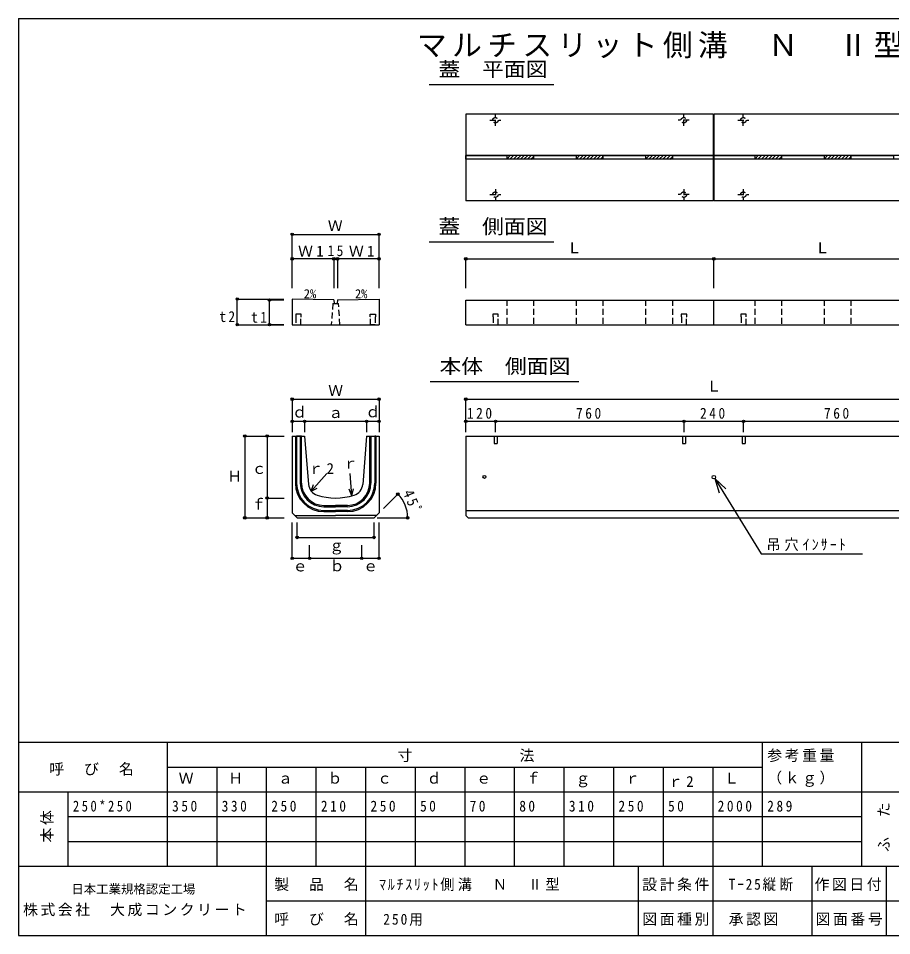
# Model space of a CAD drawing. Units: millimetres, scale not verified. Extents: x -2720 to 2680, y -1900 to 1800.
# Drawn here: x -2720 to 802, y -1900 to 1800 of the extents above; entities that cross this region are included whole.
import ezdxf
from ezdxf.enums import TextEntityAlignment as Align

# ---------------------------------------------------------------- set-up
doc = ezdxf.new("R2010")
doc.units = ezdxf.units.MM
doc.header["$LTSCALE"] = 20
doc.header["$PDMODE"] = 32
doc.header["$PDSIZE"] = 10
doc.linetypes.add('DASHED1', pattern=[1.8, 1.2, -0.6])
doc.linetypes.add('DASHED2', pattern=[3, 2, -1])
for name, color, linetype in [('0-1', 3, 'Continuous'), ('0-2', 7, 'Continuous'), ('0-F', 4, 'Continuous')]:
    doc.layers.add(name, color=color, linetype=linetype)
doc.styles.add('ＭＳ ゴシック', font='')
doc.styles.get('ＭＳ ゴシック').set_extended_font_data('MS Gothic')

msp = doc.modelspace()

# ---------------------------------------------------------------- linework, layer by layer
at = {"layer": '0-1'}
for p, q in [((82.48, 1413.91), (-915.52, 1413.91)), ((-915.52, 1413.91), (-915.52, 1063.91)), ((82.48, 1413.91), (82.48, 1063.91)), ((1082.48, 1413.91), (84.48, 1413.91)), ((84.48, 1413.91), (84.48, 1063.91)), ((82.48, 1246.41), (-915.52, 1246.41)), ((82.48, 1231.41), (-915.52, 1231.41)), ((-750.52, 1246.41), (-750.52, 1231.41)), ((-642.52, 1246.41), (-642.52, 1231.41)), ((-470.52, 1246.41), (-470.52, 1231.41)), ((-362.52, 1246.41), (-362.52, 1231.41)), ((-190.52, 1246.41), (-190.52, 1231.41)), ((-82.52, 1246.41), (-82.52, 1231.41)), ((-82.52, 1246.41), (-82.52, 1231.41)), ((1082.48, 1246.41), (84.48, 1246.41)), ((1082.48, 1231.41), (84.48, 1231.41)), ((249.48, 1246.41), (249.48, 1231.41)), ((357.48, 1246.41), (357.48, 1231.41)), ((529.48, 1246.41), (529.48, 1231.41)), ((637.48, 1246.41), (637.48, 1231.41)), ((82.48, 1063.91), (-915.52, 1063.91)), ((1082.48, 1063.91), (84.48, 1063.91)), ((-1448.02, 664.43), (-1447.02, 649.43)), ((-1447.02, 649.43), (-1434.02, 649.43)), ((-1433.02, 664.43), (-1434.02, 649.43)), ((-915.52, 663.91), (1084.48, 663.91)), ((-915.52, 564.43), (-915.52, 663.91)), ((84.48, 564.43), (84.48, 663.91)), ((-1615.52, 564.43), (-1265.52, 564.43)), ((-915.52, 564.43), (1084.48, 564.43)), ((-1615.52, 115.24), (-1615.52, -194.76)), ((-1603.02, 115.24), (-1598.02, 114.24)), ((-1603.02, 115.24), (-1603.02, -74.76)), ((-1583.02, 114.24), (-1598.02, 114.24)), ((-1598.02, 114.24), (-1598.02, -74.76)), ((-1578.02, 115.24), (-1583.02, 114.24)), ((-1583.02, 114.24), (-1583.02, -74.76)), ((-1578.02, -74.76), (-1578.02, 115.24)), ((-1315.52, 115.24), (-1331.11, -79.67)), ((-1315.52, 115.24), (-1265.52, 115.24)), ((-1303.02, 115.24), (-1298.02, 114.24)), ((-1303.02, -74.76), (-1303.02, 115.24)), ((-1298.02, 114.24), (-1283.02, 114.24)), ((-1298.02, 114.24), (-1298.02, -74.76)), ((-1278.02, 115.24), (-1283.02, 114.24)), ((-1283.02, 114.24), (-1283.02, -74.76)), ((-1278.02, 115.24), (-1278.02, -74.76)), ((-1265.52, 115.24), (-1265.52, -194.76)), ((-915.52, 115.24), (1084.48, 115.24)), ((-1488.36, -169.76), (-1440.52, -169.76)), ((-1488.29, -184.76), (-1440.52, -184.76)), ((-1488.02, -164.76), (-1440.52, -164.76)), ((-1393.02, -164.76), (-1440.52, -164.76)), ((-1392.68, -169.76), (-1440.52, -169.76)), ((-1392.76, -184.76), (-1440.52, -184.76)), ((-915.52, -184.76), (1084.48, -184.76)), ((-1615.52, -194.76), (-1595.52, -214.76)), ((-1605.52, -204.76), (-1440.52, -204.76)), ((-1605.52, -204.76), (-1440.52, -204.76)), ((-1595.52, -214.76), (-1285.52, -214.76)), ((-1488.25, -189.76), (-1440.52, -189.76)), ((-1392.79, -189.76), (-1440.52, -189.76)), ((-1275.52, -204.76), (-1440.52, -204.76)), ((-1265.52, -194.76), (-1285.52, -214.76)), ((-905.52, -214.76), (1074.48, -214.76))]:
    msp.add_line(p, q, dxfattribs=at)
at = {"layer": '0-1', "linetype": 'DASHED1'}
for p, q in [((-796.52, 1366.6), (-796.52, 1411.22)), ((-36.52, 1366.6), (-36.52, 1411.22)), ((203.48, 1366.6), (203.48, 1411.22)), ((-818.83, 1388.91), (-774.21, 1388.91)), ((-14.21, 1388.91), (-58.83, 1388.91)), ((181.17, 1388.91), (225.79, 1388.91)), ((-796.52, 1111.22), (-796.52, 1066.6)), ((-36.52, 1111.22), (-36.52, 1066.6)), ((203.48, 1111.22), (203.48, 1066.6)), ((-818.83, 1088.91), (-774.21, 1088.91)), ((-14.21, 1088.91), (-58.83, 1088.91)), ((181.17, 1088.91), (225.79, 1088.91)), ((-1452.02, 649.43), (-1458.02, 564.43)), ((-1452.02, 649.43), (-1447.02, 649.43)), ((-1434.02, 649.43), (-1429.02, 649.43)), ((-1423.02, 564.43), (-1429.02, 649.43)), ((-750.52, 663.91), (-750.52, 564.43)), ((-642.52, 663.91), (-642.52, 564.43)), ((-470.52, 663.91), (-470.52, 564.43)), ((-362.52, 663.91), (-362.52, 564.43)), ((-190.52, 663.91), (-190.52, 564.43)), ((-82.52, 663.91), (-82.52, 564.43)), ((249.48, 663.91), (249.48, 564.43)), ((357.48, 663.91), (357.48, 564.43)), ((529.48, 663.91), (529.48, 564.43)), ((637.48, 663.91), (637.48, 564.43))]:
    msp.add_line(p, q, dxfattribs=at)
at = {"layer": '0-1', "color": 7}
for p, q in [((-750.52, 1232.66), (-736.77, 1246.41)), ((-737.63, 1231.41), (-722.63, 1246.41)), ((-723.49, 1231.41), (-708.49, 1246.41)), ((-709.35, 1231.41), (-694.35, 1246.41)), ((-695.2, 1231.41), (-680.2, 1246.41)), ((-681.06, 1231.41), (-666.06, 1246.41)), ((-666.92, 1231.41), (-651.92, 1246.41)), ((-652.78, 1231.41), (-642.52, 1241.67)), ((-470.52, 1232.66), (-456.77, 1246.41)), ((-457.63, 1231.41), (-442.63, 1246.41)), ((-443.49, 1231.41), (-428.49, 1246.41)), ((-429.35, 1231.41), (-414.35, 1246.41)), ((-415.2, 1231.41), (-400.2, 1246.41)), ((-401.06, 1231.41), (-386.06, 1246.41)), ((-386.92, 1231.41), (-371.92, 1246.41)), ((-372.78, 1231.41), (-362.52, 1241.67)), ((-190.52, 1232.66), (-176.77, 1246.41)), ((-177.63, 1231.41), (-162.63, 1246.41)), ((-163.49, 1231.41), (-148.49, 1246.41)), ((-149.35, 1231.41), (-134.35, 1246.41)), ((-135.2, 1231.41), (-120.2, 1246.41)), ((-121.06, 1231.41), (-106.06, 1246.41)), ((-106.92, 1231.41), (-91.92, 1246.41)), ((-92.78, 1231.41), (-82.52, 1241.67)), ((249.48, 1232.66), (263.23, 1246.41)), ((262.37, 1231.41), (277.37, 1246.41)), ((276.51, 1231.41), (291.51, 1246.41)), ((290.65, 1231.41), (305.65, 1246.41)), ((304.8, 1231.41), (319.8, 1246.41)), ((318.94, 1231.41), (333.94, 1246.41)), ((333.08, 1231.41), (348.08, 1246.41)), ((347.22, 1231.41), (357.48, 1241.67)), ((529.48, 1232.66), (543.23, 1246.41)), ((542.37, 1231.41), (557.37, 1246.41)), ((556.51, 1231.41), (571.51, 1246.41)), ((570.65, 1231.41), (585.65, 1246.41)), ((584.8, 1231.41), (599.8, 1246.41)), ((598.94, 1231.41), (613.94, 1246.41)), ((613.08, 1231.41), (628.08, 1246.41)), ((627.22, 1231.41), (637.48, 1241.67))]:
    msp.add_line(p, q, dxfattribs=at)
at = {"layer": '0-1', "linetype": 'DASHED2'}
for p, q in [((-801.52, 115.24), (-801.52, 85.24)), ((-789.52, 115.24), (-789.52, 85.24)), ((-41.52, 115.24), (-41.52, 85.24)), ((-29.52, 115.24), (-29.52, 85.24)), ((198.48, 115.24), (198.48, 85.24)), ((210.48, 115.24), (210.48, 85.24)), ((-801.52, 85.24), (-789.52, 85.24)), ((-41.52, 85.24), (-29.52, 85.24)), ((198.48, 85.24), (210.48, 85.24))]:
    msp.add_line(p, q, dxfattribs=at)
at = {"layer": '0-1'}
for points in [[(-750.52, 1246.41), (-750.52, 1231.41), (-915.52, 1231.41), (-915.52, 1246.41)], [(-470.52, 1246.41), (-470.52, 1231.41), (-642.52, 1231.41), (-642.52, 1246.41)], [(-190.52, 1246.41), (-190.52, 1231.41), (-362.52, 1231.41), (-362.52, 1246.41)], [(82.48, 1246.41), (82.48, 1231.41), (-82.52, 1231.41), (-82.52, 1246.41)], [(249.48, 1246.41), (249.48, 1231.41), (84.48, 1231.41), (84.48, 1246.41)], [(529.48, 1246.41), (529.48, 1231.41), (357.48, 1231.41), (357.48, 1246.41)], [(809.48, 1246.41), (809.48, 1231.41), (637.48, 1231.41), (637.48, 1246.41)]]:
    msp.add_lwpolyline(points, close=True, dxfattribs=at)
for points in [[(-1448.02, 664.43), (-1615.52, 667.91), (-1615.52, 564.43)], [(-1433.02, 664.43), (-1265.52, 667.91), (-1265.52, 564.43)], [(-1615.52, 115.24), (-1565.52, 115.24), (-1549.93, -79.67)], [(-915.52, 115.24), (-915.52, -204.76), (-905.52, -214.76)]]:
    msp.add_lwpolyline(points, dxfattribs=at)
at = {"layer": '0-1', "linetype": 'DASHED1'}
for points in [[(-1601.52, 606.43), (-1601.52, 596.43), (-1600.52, 596.43), (-1600.52, 564.43), (-1580.52, 564.43), (-1580.52, 596.43), (-1579.52, 596.43), (-1579.52, 606.43)], [(-1279.52, 606.43), (-1279.52, 596.43), (-1280.52, 596.43), (-1280.52, 564.43), (-1300.52, 564.43), (-1300.52, 596.43), (-1301.52, 596.43), (-1301.52, 606.43)]]:
    msp.add_lwpolyline(points, close=True, dxfattribs=at)
for points in [[(-785.52, 564.43), (-785.52, 596.43), (-784.52, 596.43), (-784.52, 606.43), (-806.52, 606.43), (-806.52, 596.43), (-805.52, 596.43), (-805.52, 564.43)], [(-25.52, 564.43), (-25.52, 596.43), (-24.52, 596.43), (-24.52, 606.43), (-46.52, 606.43), (-46.52, 596.43), (-45.52, 596.43), (-45.52, 564.43)], [(214.48, 564.43), (214.48, 596.43), (215.48, 596.43), (215.48, 606.43), (193.48, 606.43), (193.48, 596.43), (194.48, 596.43), (194.48, 564.43)]]:
    msp.add_lwpolyline(points, dxfattribs=at)
for centre in [(-796.52, 1388.91), (-36.52, 1388.91), (203.48, 1388.91), (-796.52, 1088.91), (-36.52, 1088.91), (203.48, 1088.91)]:
    msp.add_circle(centre, 11, dxfattribs=at)
at = {"layer": '0-1'}
for centre, radius in [((-840.52, -49.76), 6), ((84.48, -50.76), 7)]:
    msp.add_circle(centre, radius, dxfattribs=at)
for centre, radius, start, end in [((-1488.02, -74.76), 115, 180, 269.88576), ((-1488.02, -74.76), 110, 180, 269.86118), ((-1488.02, -74.76), 95, 180, 269.79541), ((-1488.02, -74.76), 90, 180, 270), ((-1500.09, -75.68), 50, 184.57, 252.67), ((-1393.02, -74.76), 90, 270, 0), ((-1393.02, -74.76), 115, 270.11424, 0), ((-1393.02, -74.76), 110, 270.13882, 0), ((-1393.02, -74.76), 95, 270.20459, 0), ((-1380.96, -75.68), 50, 287.33, 355.43), ((-1440.52, 115.24), 250, 252.67, 287.33)]:
    msp.add_arc(centre, radius, start, end, dxfattribs=at)
at = {"layer": '0-2', "color": 2}
for p, q in [((-1063.02, 1532.98), (-560.23, 1532.98)), ((-1063.02, 899.2), (-560.23, 899.2)), ((-1058.94, 335.06), (-460.41, 335.06))]:
    msp.add_line(p, q, dxfattribs=at)
at = {"layer": '0-2'}
for p, q in [((-1615.52, 711.63), (-1615.52, 928.64)), ((-1615.52, 928.64), (-1265.52, 928.64)), ((-1265.52, 711.63), (-1265.52, 928.64)), ((-1265.52, 830.13), (-1615.52, 830.13)), ((-1448.02, 830.13), (-1433.02, 830.13)), ((-1448.02, 830.13), (-1448.02, 711.63)), ((-1433.02, 830.13), (-1433.02, 711.63)), ((-915.52, 830.13), (1084.48, 830.13)), ((-915.52, 711.63), (-915.52, 830.13)), ((84.48, 711.63), (84.48, 830.13)), ((-1837.29, 667.91), (-1648.93, 667.91)), ((-1837.29, 564.41), (-1837.29, 667.91)), ((-1648.93, 663.91), (-1707.1, 663.91)), ((-1707.1, 564.41), (-1707.1, 663.91)), ((-1837.29, 564.41), (-1648.93, 564.41)), ((-1648.93, 564.41), (-1707.1, 564.41)), ((-1615.52, 263.91), (-1265.52, 263.91)), ((-1615.52, 263.91), (-1615.52, 174.63)), ((-1265.52, 263.91), (-1265.52, 174.63)), ((-915.52, 131.2), (-915.52, 263.91)), ((-915.52, 263.91), (1084.48, 263.91)), ((-1615.52, 174.63), (-1565.52, 174.63)), ((-1615.52, 174.63), (-1615.52, 131.2)), ((-1565.52, 174.63), (-1565.52, 131.2)), ((-1565.52, 174.63), (-1315.52, 174.63)), ((-1315.52, 174.63), (-1315.52, 131.2)), ((-1315.52, 174.63), (-1265.52, 174.63)), ((-1265.52, 174.63), (-1265.52, 131.2)), ((-915.52, 174.63), (1084.48, 174.63)), ((-795.52, 131.2), (-795.52, 174.63)), ((-35.52, 131.2), (-35.52, 174.63)), ((204.48, 131.2), (204.48, 174.63)), ((-1806.8, 115.24), (-1716.52, 115.24)), ((-1806.8, 115.24), (-1806.8, -214.76)), ((-1716.52, 115.24), (-1716.52, -134.76)), ((-1716.52, 115.24), (-1648.46, 115.24)), ((-1475.42, -35.32), (-1539.03, -106.54)), ((-1374.69, -125.94), (-1382.1, -35.96)), ((89.17, -55.95), (132.69, -97.26)), ((89.17, -55.95), (106.21, -113.48)), ((-1539.03, -106.54), (-1529.82, -80.92)), ((-1539.03, -106.54), (-1514.61, -94.5)), ((-1374.69, -125.94), (-1386.01, -99.38)), ((-1374.69, -125.94), (-1367.87, -97.89)), ((-1716.52, -134.76), (-1648.46, -134.76)), ((-1716.52, -134.76), (-1716.52, -214.76)), ((-1247.73, -176.96), (-1189.77, -119.01)), ((-1806.8, -214.76), (-1716.52, -214.76)), ((-1716.52, -214.76), (-1648.46, -214.76)), ((-1272.9, -214.76), (-1150.11, -214.76)), ((-1615.52, -377.75), (-1615.52, -233.5)), ((-1595.52, -293.77), (-1595.52, -233.5)), ((-1285.52, -293.77), (-1285.52, -233.5)), ((-1265.52, -377.75), (-1265.52, -233.5)), ((-1595.52, -293.77), (-1285.52, -293.77)), ((-1545.52, -377.75), (-1545.52, -324.75)), ((-1335.52, -377.75), (-1335.52, -324.75)), ((-1615.52, -377.75), (-1545.52, -377.75)), ((-1545.52, -377.75), (-1335.52, -377.75)), ((-1335.52, -377.75), (-1265.52, -377.75)), ((-2720, -1120), (680, -1120)), ((-2120, -1120), (-2120, -1620)), ((280, -1120), (280, -1620)), ((680, -1120), (2680, -1120)), ((680, -1120), (680, -1620)), ((-2120, -1220), (280, -1220)), ((-1920, -1220), (-1920, -1620)), ((-1720, -1220), (-1720, -1620)), ((-1520, -1220), (-1520, -1620)), ((-1320, -1220), (-1320, -1620)), ((-1120, -1220), (-1120, -1620)), ((-920, -1220), (-920, -1620)), ((-720, -1220), (-720, -1620)), ((-520, -1220), (-520, -1620)), ((-320, -1220), (-320, -1620)), ((-120, -1220), (-120, -1620)), ((80, -1220), (80, -1620)), ((-2720, -1320), (680, -1320)), ((-2520, -1320), (-2520, -1620)), ((680, -1320), (2680, -1320)), ((-2520, -1420), (680, -1420)), ((-2520, -1520), (680, -1520))]:
    msp.add_line(p, q, dxfattribs=at)
msp.add_lwpolyline([(89.17, -55.95), (275.33, -359.82), (683.91, -359.82)], dxfattribs=at)
msp.add_arc((-1285.52, -214.76), 135.41, 0, 45, dxfattribs=at)
for p in [(-1615.52, 928.64), (-1265.52, 928.64), (-1615.52, 830.13), (-1448.02, 830.13), (-1433.02, 830.13), (-1265.52, 830.13), (-915.52, 830.13), (84.48, 830.13), (-1837.29, 667.91), (-1707.1, 663.91), (-1837.29, 564.41), (-1707.1, 564.41), (-1615.52, 263.91), (-1265.52, 263.91), (-915.52, 263.91), (-1615.52, 174.63), (-1565.52, 174.63), (-1315.52, 174.63), (-1265.52, 174.63), (-915.52, 174.63), (-795.52, 174.63), (-35.52, 174.63), (204.48, 174.63), (-1806.8, 115.24), (-1716.52, 115.24), (-1716.52, -134.76), (-1189.77, -119.01), (-1806.8, -214.76), (-1716.52, -214.76), (-1150.11, -214.76), (-1595.52, -293.77), (-1285.52, -293.77), (-1615.52, -377.75), (-1545.52, -377.75), (-1335.52, -377.75), (-1265.52, -377.75)]:
    msp.add_point(p, dxfattribs=at)
at = {"layer": '0-F', "color": 2}
for p, q in [((-2720, 1800), (-2720, -1900)), ((-2720, 1800), (2680, 1800)), ((-2720, -1620), (2680, -1620)), ((-1720, -1620), (-1720, -1900)), ((-1320, -1620), (-1320, -1900)), ((-220, -1620), (-220, -1900)), ((80, -1620), (80, -1900)), ((480, -1620), (480, -1900)), ((780, -1620), (780, -1900)), ((-1720, -1760), (1620, -1760)), ((-2720, -1900), (2680, -1900))]:
    msp.add_line(p, q, dxfattribs=at)

# ---------------------------------------------------------------- texts
at = {"layer": '0-1', "color": 4, "style": 'ＭＳ ゴシック'}
for p in [(-1568.82, 660.01), (-1362.5, 660.01)]:
    msp.add_text('2%', height=36.66, dxfattribs=at).set_placement(p, align=Align.BOTTOM_LEFT)
at = {"layer": '0-2', "style": 'ＭＳ ゴシック', "width": 1.1}
for s, p in [('蓋\u3000平面図', (-1026.05, 1547.77)), ('蓋\u3000側面図', (-1026.05, 913.98)), ('本体\u3000側面図', (-1021.97, 349.85))]:
    msp.add_text(s, height=58.65, dxfattribs=at).set_placement(p, align=Align.BOTTOM_LEFT)
at = {"layer": '0-2', "style": 'ＭＳ ゴシック'}
for s, p in [('Ｗ', (-1472.09, 928.64)), ('Ｌ', (-507.66, 839.32)), ('Ｌ', (492.34, 839.32)), ('Ｌ', (55.23, 281.09)), ('Ｗ', (-1470.52, 263.91)), ('ｄ', (-1616.05, 176.71)), ('ｄ', (-1320.42, 177.65)), ('ａ', (-1470.52, 174.63)), ('ｒ', (-1410.9, -30.03)), ('Ｈ', (-1877.88, -82.1)), ('ｃ', (-1779.19, -50.81)), ('ｆ', (-1781.6, -195.24)), ('ｇ', (-1466.85, -360.96)), ('ｅ', (-1613.86, -443.95)), ('ｂ', (-1464.82, -443.44)), ('ｅ', (-1329.71, -443.74)), ('Ｗ', (-2073.45, -1300)), ('Ｈ', (-1873.45, -1300)), ('ａ', (-1673.45, -1300)), ('ｂ', (-1473.45, -1300)), ('ｃ', (-1273.45, -1300)), ('ｄ', (-1073.45, -1300)), ('ｅ', (-873.45, -1300)), ('ｆ', (-673.45, -1300)), ('ｇ', (-473.45, -1300)), ('ｒ', (-273.45, -1300)), ('Ｌ', (126.55, -1300))]:
    msp.add_text(s, height=43.99, dxfattribs=at).set_placement(p, align=Align.BOTTOM_LEFT)
at = {"layer": '0-2', "color": 3, "insert": (-1112.32, 1638.3), "char_height": 87.98, "attachment_point": 7, "style": 'ＭＳ ゴシック'}
msp.add_mtext('\\T1.18;マルチスリット側溝\u3000Ｎ\u3000Ⅱ型\u3000250用', dxfattribs=at)
at = {"layer": '0-2', "char_height": 43.99, "attachment_point": 7, "style": 'ＭＳ ゴシック'}
for s, insert in [('\\T1.22;Ｗ1', (-1591.97, 839)), ('\\T1.36;\\W0.9;15', (-1473.02, 840.13)), ('\\T1.22;Ｗ1', (-1387.1, 839)), ('\\T1.36;\\W0.9;t2', (-1909.46, 574.45)), ('\\T1.36;\\W0.9;t1', (-1781.07, 571.72)), ('\\T1.38;\\W0.9;120', (-911.02, 184.63)), ('\\T1.38;\\W0.9;760', (-471.02, 184.63)), ('\\T1.38;\\W0.9;240', (28.98, 184.63)), ('\\T1.38;\\W0.9;760', (528.98, 184.63)), ('\\T1.22;ｒ2', (-1550.45, -37.57)), ('\\T1.28;\\W0.95;吊穴ｲﾝｻｰﾄ', (296.58, -349.2)), ('\\T1.17;寸\u3000\u3000\u3000\u3000\u3000\u3000法', (-1190.57, -1200)), ('\\T1.17;参考重量', (300, -1200)), ('\\T1.17;呼\u3000び\u3000名', (-2595.35, -1254.61)), ('\\T1.22;ｒ2', (-100, -1300)), ('\\T1.17;（ｋｇ）', (300, -1300)), ('\\T1.39;\\W0.85;250*250', (-2500, -1400)), ('\\T1.38;\\W0.9;350', (-2100, -1400)), ('\\T1.38;\\W0.9;330', (-1900, -1400)), ('\\T1.38;\\W0.9;250', (-1700, -1400)), ('\\T1.38;\\W0.9;210', (-1500, -1400)), ('\\T1.38;\\W0.9;250', (-1300, -1400)), ('\\T1.36;\\W0.9;50', (-1100, -1400)), ('\\T1.36;\\W0.9;70', (-900, -1400)), ('\\T1.36;\\W0.9;80', (-700, -1400)), ('\\T1.38;\\W0.9;310', (-500, -1400)), ('\\T1.38;\\W0.9;250', (-300, -1400)), ('\\T1.36;\\W0.9;50', (-100, -1400)), ('\\T1.38;\\W0.9;2000', (100, -1400)), ('\\T1.38;\\W0.9;289', (300, -1400)), ('\\T1.3;\\W0.9;250用', (-1248.48, -1860.7))]:
    msp.add_mtext(s, dxfattribs=dict(at, insert=insert))
for s, insert, rotation in [('\\T1.38;\\W0.9;45ﾟ', (-1170.31, -112.92), 292.5), ('\\T1.17;ふ\u3000た', (794.16, -1562.39), 90), ('\\T1.17;本体', (-2577.49, -1524.25), 90)]:
    msp.add_mtext(s, dxfattribs=dict(at, insert=insert, rotation=rotation))
at = {"layer": '0-F', "style": 'ＭＳ ゴシック'}
msp.add_text('日本工業規格認定工場', height=36.66, dxfattribs=at).set_placement((-2506.22, -1741.22), align=Align.BOTTOM_LEFT)
at = {"layer": '0-F', "color": 7, "char_height": 43.99, "attachment_point": 7, "style": 'ＭＳ ゴシック'}
for s, insert in [('\\T1.17;製\u3000品\u3000名', (-1688.33, -1720)), ('\\T1.24;\\W0.95;ﾏﾙﾁｽﾘｯﾄ側溝\u3000Ｎ\u3000Ⅱ型', (-1265.82, -1720)), ('\\T1.17;設計条件', (-204.1, -1720)), ('\\T1.27;\\W0.9;Tｰ25縦断', (144.38, -1720)), ('\\T1.17;作図日付', (490.71, -1720)), ('\\T1.17;株式会社\u3000大成コンクリート', (-2701.23, -1822.03)), ('\\T1.17;呼\u3000び\u3000名', (-1688.33, -1860)), ('\\T1.17;図面種別', (-204.1, -1860)), ('\\T1.17;承認図', (144.38, -1860)), ('\\T1.17;図面番号', (494.76, -1860))]:
    msp.add_mtext(s, dxfattribs=dict(at, insert=insert))

doc.saveas('drawing.dxf')
